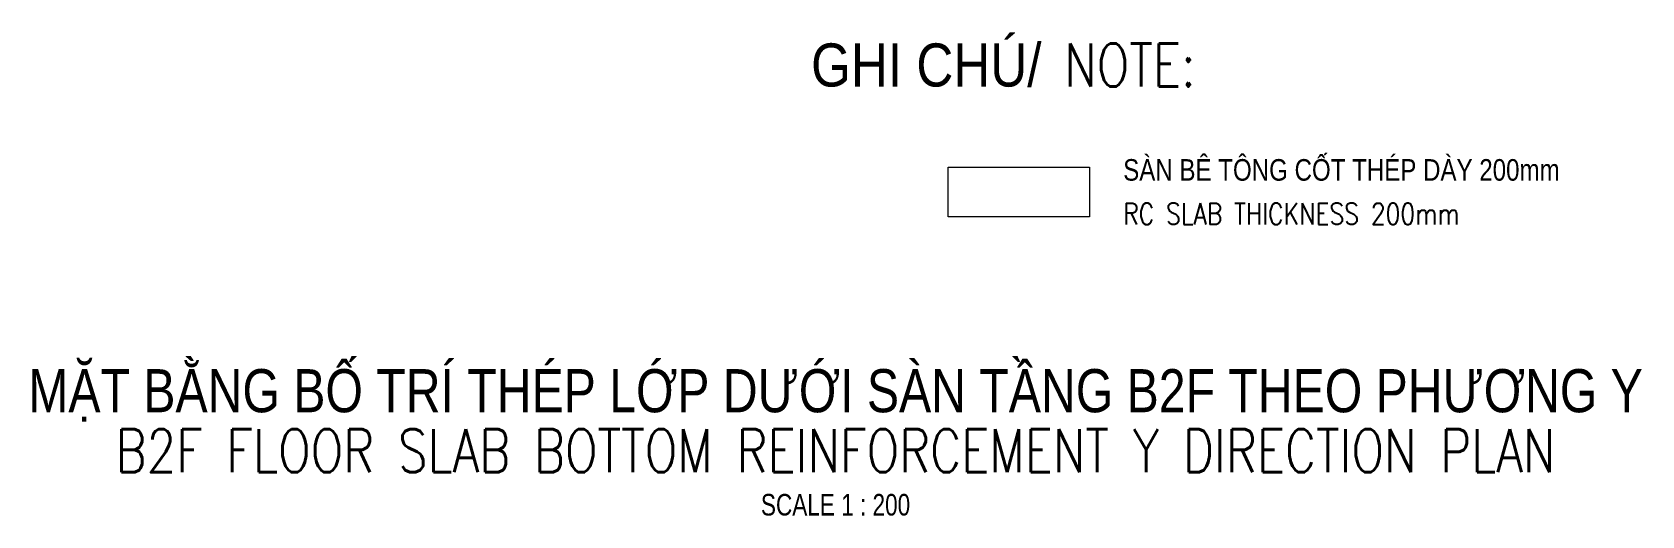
# Model space of a CAD drawing. Header units: millimetres. Extents: x -247377 to 927516, y -864259 to 155594.
# Drawn here: x 558254 to 595580, y -256157 to -244943 of the extents above; entities that cross this region are included whole.
import ezdxf
from ezdxf.enums import TextEntityAlignment as Align

# ---------------------------------------------------------------- set-up
doc = ezdxf.new("R2010")
doc.units = ezdxf.units.MM
doc.header["$MEASUREMENT"] = 0
for name, color, linetype, lineweight in [('NDC_S_ANNO', 7, 'Continuous', 20), ('NDC_S_CONTINUOUS', 3, 'Continuous', 20), ('NDC_S_ENG TEXT', 2, 'Continuous', 20), ('NDC_S_ENG TITLE', 3, 'Continuous', 20), ('NDC_S_TEXT SYMBOL', 7, 'Continuous', 20), ('NDC_S_VN TEXT', 7, 'Continuous', 20), ('NDC_S_VN TITLE', 6, 'Continuous', 35)]:
    doc.layers.add(name, color=color, linetype=linetype, lineweight=lineweight)
doc.styles.add('NDC_ANNO', font='', dxfattribs={"width": 0.8})
doc.styles.add('NDC_EN TXT', font='romans.shx', dxfattribs={"width": 0.8})
doc.styles.add('NDC_VIE TXT', font='arial.ttf', dxfattribs={"width": 0.8})
doc.styles.get('NDC_ANNO').set_extended_font_data('Dotum')

# ---------------------------------------------------------------- blocks, each defined once
blk = doc.blocks.new('Drawing name_symbol')
at = {"layer": 'NDC_S_ENG TITLE', "style": 'NDC_EN TXT', "width": 0.8}
blk.add_attdef('SECTDET1', text='', height=5, dxfattribs=at).set_placement((0, 1.01), align=Align.CENTER)
at = {"layer": 'NDC_S_TEXT SYMBOL', "lineweight": 25, "style": 'NDC_ANNO', "width": 0.8}
blk.add_attdef('SSCALE', text='', height=2.5, dxfattribs=at).set_placement((0, -4), align=Align.CENTER)
at = {"layer": 'NDC_S_VN TITLE', "style": 'NDC_VIE TXT', "width": 0.8}
blk.add_attdef('SECTDET2', text='', height=5, dxfattribs=at).set_placement((0, 7.97), align=Align.CENTER)

msp = doc.modelspace()

# ---------------------------------------------------------------- linework, layer by layer
at = {"layer": 'NDC_S_CONTINUOUS'}
msp.add_lwpolyline([(579494.7, -248075.1), (582772.5, -248075.1), (582772.5, -249227.3), (579494.7, -249227.3)], close=True, dxfattribs=at)

# ---------------------------------------------------------------- block references
at = {"layer": 'NDC_S_ANNO', "xscale": 200, "yscale": 200, "zscale": 200}
msp.add_blockref('Drawing name_symbol', (576883.3, -255349.9), dxfattribs=at).add_auto_attribs({'SECTDET1': 'B2F FLOOR SLAB BOTTOM REINFORCEMENT Y DIRECTION PLAN', 'SECTDET2': 'MẶT BẰNG BỐ TRÍ THÉP LỚP DƯỚI SÀN TẦNG B2F THEO PHƯƠNG Y', 'SSCALE': 'SCALE 1 : 200'})

# ---------------------------------------------------------------- texts
at = {"layer": 'NDC_S_ENG TEXT', "attachment_point": 1, "line_spacing_factor": 0.7, "style": 'NDC_EN TXT'}
for s, insert, char_height in [('NOTE:', (582187.1, -245203.9), 1000), ('RC SLAB THICKNESS 200mm', (583553.7, -248904.3), 500)]:
    msp.add_mtext_dynamic_manual_height_columns(s, width=14868.7, gutter_width=13.3, heights=[0], dxfattribs=dict(at, insert=insert, char_height=char_height))
at = {"layer": 'NDC_S_VN TEXT', "style": 'NDC_VIE TXT', "width": 0.85}
msp.add_text('GHI CHÚ/', height=1000, dxfattribs=at).set_placement((576315.9, -245203.9), align=Align.TOP_LEFT)
at = {"layer": 'NDC_S_VN TEXT', "insert": (583553.7, -247886.3), "char_height": 500, "attachment_point": 1, "style": 'NDC_VIE TXT'}
msp.add_mtext_dynamic_manual_height_columns('SÀN BÊ TÔNG CỐT THÉP DÀY 200mm', width=11314.276, gutter_width=13.3, heights=[0], dxfattribs=at)

doc.saveas('drawing.dxf')
